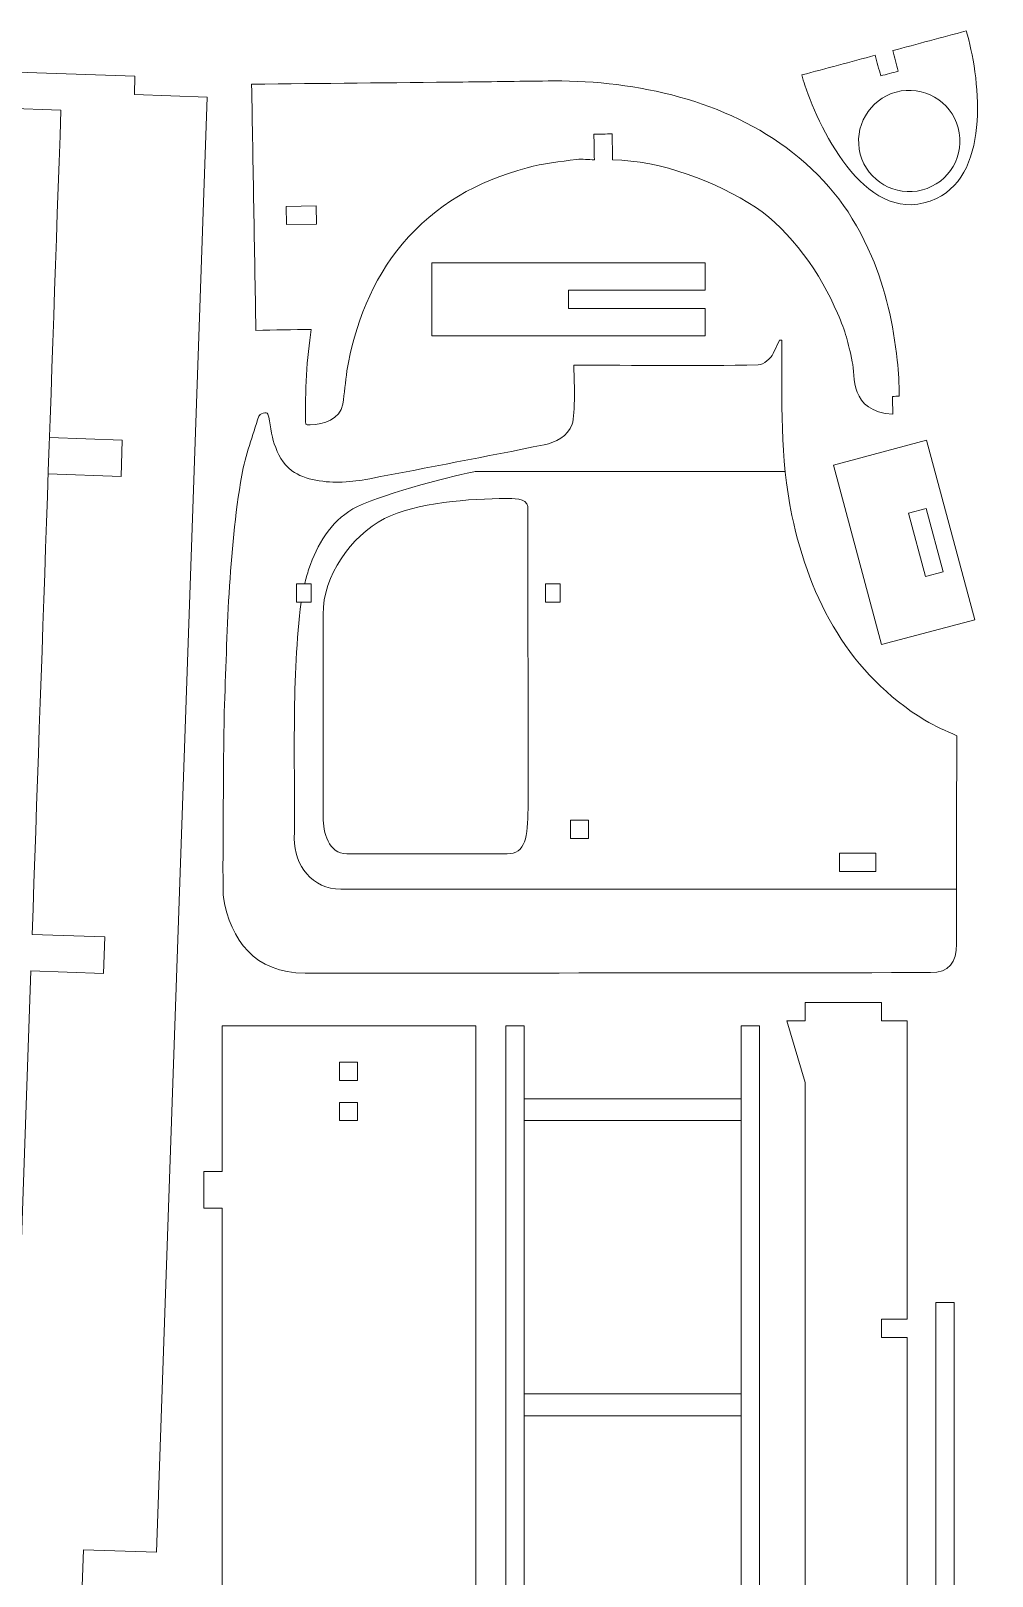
# Model space of a CAD drawing. Header units: centimetres. Extents: x -89 to 134, y -61 to -11.
# Drawn here: x -35.21 to -21.76, y -33.47 to -11.85 of the extents above; entities that cross this region are included whole.
import ezdxf

# ---------------------------------------------------------------- set-up
doc = ezdxf.new("R2010")
doc.units = ezdxf.units.CM
doc.header["$MEASUREMENT"] = 0
doc.layers.add('Camada 1', color=7, linetype='Continuous')

msp = doc.modelspace()

# ---------------------------------------------------------------- linework, layer by layer
at = {"layer": 'Camada 1', "lineweight": 9}
for points, knots in [([(-24.37959, -12.60785), (-24.15857, -13.25744), (-23.49006, -14.63996), (-22.53756, -14.19263), (-22.53756, -14.19263), (-21.75682, -13.82596), (-21.93618, -12.45795), (-22.11897, -11.84758), (-22.11897, -11.84758), (-22.46171, -11.9394), (-22.80447, -12.03122), (-23.14721, -12.12305), (-23.14721, -12.12305), (-23.1215, -12.21905), (-23.09577, -12.31506), (-23.07005, -12.41107), (-23.07005, -12.41107), (-23.15215, -12.43307), (-23.23425, -12.45505), (-23.31634, -12.47705), (-23.31634, -12.47705), (-23.34206, -12.38104), (-23.36778, -12.28504), (-23.39351, -12.18902), (-23.39351, -12.18902), (-23.73625, -12.28085), (-24.07901, -12.37266), (-24.42175, -12.46448), (-24.42175, -12.46448), (-24.40769, -12.51227), (-24.39364, -12.56006), (-24.37959, -12.60785)], [0, 0, 0, 0, 0.11111111, 0.11111111, 0.11111111, 0.11111111, 0.22222222, 0.22222222, 0.22222222, 0.22222222, 0.33333333, 0.33333333, 0.33333333, 0.33333333, 0.44444444, 0.44444444, 0.44444444, 0.44444444, 0.55555556, 0.55555556, 0.55555556, 0.55555556, 0.66666667, 0.66666667, 0.66666667, 0.66666667, 0.77777778, 0.77777778, 0.77777778, 0.77777778, 1, 1, 1, 1]), ([(-35.24104, -54.98727), (-35.24104, -54.98727), (-36.2603, -54.95167), (-36.2603, -54.95167), (-36.2603, -54.95167), (-36.2603, -54.95167), (-35.2144, -25.00112), (-35.2144, -25.00112), (-35.2144, -25.00112), (-35.2144, -25.00112), (-34.19514, -25.03671), (-34.19514, -25.03671), (-34.19514, -25.03671), (-34.19514, -25.03671), (-34.17734, -24.52708), (-34.17734, -24.52708), (-34.17734, -24.52708), (-34.17734, -24.52708), (-35.1966, -24.49149), (-35.1966, -24.49149), (-35.1966, -24.49149), (-35.06234, -20.64665), (-34.92807, -16.80181), (-34.79381, -12.95697), (-34.79381, -12.95697), (-34.79381, -12.95697), (-37.13809, -12.87511), (-37.13809, -12.87511), (-37.13809, -12.87511), (-37.13809, -12.87511), (-37.12029, -12.36549), (-37.12029, -12.36549), (-37.12029, -12.36549), (-37.12029, -12.36549), (-36.91645, -12.37261), (-36.91645, -12.37261), (-36.91645, -12.37261), (-36.91645, -12.37261), (-36.90755, -12.11778), (-36.90755, -12.11778), (-36.90755, -12.11778), (-36.90755, -12.11778), (-36.49984, -12.13202), (-36.49984, -12.13202), (-36.49984, -12.13202), (-36.49984, -12.13202), (-36.50874, -12.38684), (-36.50874, -12.38684), (-36.50874, -12.38684), (-36.50874, -12.38684), (-33.75675, -12.48295), (-33.75675, -12.48295), (-33.75675, -12.48295), (-33.75675, -12.48295), (-33.76565, -12.73775), (-33.76565, -12.73775), (-33.76565, -12.73775), (-33.76565, -12.73775), (-32.7464, -12.77334), (-32.7464, -12.77334), (-32.7464, -12.77334), (-32.7464, -12.77334), (-33.45754, -33.13763), (-33.45754, -33.13763), (-33.45754, -33.13763), (-33.45754, -33.13763), (-34.47679, -33.10204), (-34.47679, -33.10204), (-34.47679, -33.10204), (-34.47679, -33.10204), (-34.49459, -33.61167), (-34.49459, -33.61167), (-34.49459, -33.61167), (-34.49459, -33.61167), (-33.47534, -33.64726), (-33.47534, -33.64726), (-33.47534, -33.64726), (-33.47534, -33.64726), (-33.7273, -40.86243), (-33.7273, -40.86243), (-33.7273, -40.86243), (-33.7273, -40.86243), (-34.74654, -40.82684), (-34.74654, -40.82684), (-34.74654, -40.82684), (-34.74654, -40.82684), (-34.76434, -41.33647), (-34.76434, -41.33647), (-34.76434, -41.33647), (-34.76434, -41.33647), (-33.74509, -41.37206), (-33.74509, -41.37206), (-33.74509, -41.37206), (-33.74509, -41.37206), (-33.97179, -47.8639), (-33.97179, -47.8639), (-33.97179, -47.8639), (-33.97179, -47.8639), (-34.99104, -47.82831), (-34.99104, -47.82831), (-34.99104, -47.82831), (-34.99104, -47.82831), (-35.00884, -48.33793), (-35.00884, -48.33793), (-35.00884, -48.33793), (-35.00884, -48.33793), (-33.41513, -48.39358), (-33.41513, -48.39358), (-33.41513, -48.39358), (-33.41513, -48.39358), (-33.69851, -56.50843), (-33.69851, -56.50843), (-33.69851, -56.50843), (-33.69851, -56.50843), (-34.88675, -60.9145), (-34.88675, -60.9145), (-34.88675, -60.9145), (-34.88675, -60.9145), (-35.19252, -60.90382), (-35.19252, -60.90382), (-35.19252, -60.90382), (-35.19252, -60.90382), (-35.18185, -60.59805), (-35.18185, -60.59805), (-35.18185, -60.59805), (-35.18185, -60.59805), (-36.45592, -60.55356), (-36.45592, -60.55356), (-36.45592, -60.55356), (-36.45592, -60.55356), (-36.47878, -61.20829), (-36.47878, -61.20829), (-36.47878, -61.20829), (-36.47878, -61.20829), (-36.78455, -61.19761), (-36.78455, -61.19761), (-36.78455, -61.19761), (-36.78455, -61.19761), (-36.73677, -59.82941), (-36.73677, -59.82941), (-36.73677, -59.82941), (-36.73677, -59.82941), (-36.38528, -58.53064), (-36.38528, -58.53064), (-36.38528, -58.53064), (-36.38528, -58.53064), (-36.27809, -55.4613), (-36.27809, -55.4613), (-36.27809, -55.4613), (-36.27809, -55.4613), (-35.25883, -55.4969), (-35.25883, -55.4969), (-35.25883, -55.4969), (-35.25883, -55.4969), (-35.24104, -54.98727), (-35.24104, -54.98727)], [0, 0, 0, 0, 0.025, 0.025, 0.025, 0.025, 0.05, 0.05, 0.05, 0.05, 0.075, 0.075, 0.075, 0.075, 0.1, 0.1, 0.1, 0.1, 0.125, 0.125, 0.125, 0.125, 0.15, 0.15, 0.15, 0.15, 0.175, 0.175, 0.175, 0.175, 0.2, 0.2, 0.2, 0.2, 0.225, 0.225, 0.225, 0.225, 0.25, 0.25, 0.25, 0.25, 0.275, 0.275, 0.275, 0.275, 0.3, 0.3, 0.3, 0.3, 0.325, 0.325, 0.325, 0.325, 0.35, 0.35, 0.35, 0.35, 0.375, 0.375, 0.375, 0.375, 0.4, 0.4, 0.4, 0.4, 0.425, 0.425, 0.425, 0.425, 0.45, 0.45, 0.45, 0.45, 0.475, 0.475, 0.475, 0.475, 0.5, 0.5, 0.5, 0.5, 0.525, 0.525, 0.525, 0.525, 0.55, 0.55, 0.55, 0.55, 0.575, 0.575, 0.575, 0.575, 0.6, 0.6, 0.6, 0.6, 0.625, 0.625, 0.625, 0.625, 0.65, 0.65, 0.65, 0.65, 0.675, 0.675, 0.675, 0.675, 0.7, 0.7, 0.7, 0.7, 0.725, 0.725, 0.725, 0.725, 0.75, 0.75, 0.75, 0.75, 0.775, 0.775, 0.775, 0.775, 0.8, 0.8, 0.8, 0.8, 0.825, 0.825, 0.825, 0.825, 0.85, 0.85, 0.85, 0.85, 0.875, 0.875, 0.875, 0.875, 0.9, 0.9, 0.9, 0.9, 0.925, 0.925, 0.925, 0.925, 0.95, 0.95, 0.95, 0.95, 1, 1, 1, 1]), ([(-31.28781, -16.02419), (-31.54649, -16.02871), (-31.80517, -16.03322), (-32.06384, -16.03774), (-32.06384, -16.03774), (-32.08389, -14.88935), (-32.10393, -13.74097), (-32.12398, -12.59259), (-32.12398, -12.59259), (-31.13787, -12.58277), (-30.15176, -12.5735), (-29.16565, -12.56313), (-29.16565, -12.56313), (-28.74069, -12.55865), (-28.31575, -12.54956), (-27.89076, -12.54807), (-27.89076, -12.54807), (-26.72934, -12.54398), (-25.47934, -12.81765), (-24.55231, -13.5486), (-24.55231, -13.5486), (-24.03131, -13.9594), (-23.70836, -14.39092), (-23.44582, -14.99834), (-23.44582, -14.99834), (-23.24792, -15.45622), (-23.13918, -15.95914), (-23.08461, -16.45364), (-23.08461, -16.45364), (-23.06466, -16.63443), (-23.06028, -16.78205), (-23.05786, -16.96015), (-23.05786, -16.96015), (-23.08907, -16.9607), (-23.12027, -16.96124), (-23.15148, -16.96178), (-23.15148, -16.96178), (-23.15003, -17.04504), (-23.14857, -17.12832), (-23.14712, -17.21159), (-23.14712, -17.21159), (-23.75984, -17.17422), (-23.67164, -16.67291), (-23.71428, -16.47639), (-23.71428, -16.47639), (-23.7755, -16.19422), (-23.8054, -16.06894), (-23.92045, -15.79927), (-23.92045, -15.79927), (-24.15013, -15.26088), (-24.57652, -14.63851), (-25.06872, -14.31639), (-25.06872, -14.31639), (-25.62107, -13.95491), (-26.39589, -13.65933), (-27.07048, -13.65318), (-27.07048, -13.65318), (-27.0726, -13.53172), (-27.07472, -13.41026), (-27.07684, -13.2888), (-27.07684, -13.2888), (-27.16182, -13.29029), (-27.24679, -13.29177), (-27.33177, -13.29325), (-27.33177, -13.29325), (-27.32969, -13.41226), (-27.32762, -13.53128), (-27.32554, -13.65028), (-27.32554, -13.65028), (-27.40863, -13.64934), (-27.49232, -13.63753), (-27.57481, -13.64745), (-27.57481, -13.64745), (-27.8074, -13.67545), (-28.04174, -13.70274), (-28.26793, -13.76373), (-28.26793, -13.76373), (-28.97149, -13.95348), (-29.54157, -14.27506), (-30.01568, -14.83236), (-30.01568, -14.83236), (-30.43405, -15.32411), (-30.68321, -15.9731), (-30.78842, -16.60608), (-30.78842, -16.60608), (-30.814, -16.75998), (-30.82064, -16.91674), (-30.84825, -17.07029), (-30.84825, -17.07029), (-30.8866, -17.28363), (-31.10935, -17.35714), (-31.30451, -17.35896), (-31.30451, -17.35896), (-31.32747, -17.35917), (-31.36899, -17.37957), (-31.3698, -17.31491), (-31.3698, -17.31491), (-31.37478, -16.91823), (-31.35312, -16.41416), (-31.28781, -16.02419)], [0, 0, 0, 0, 0.03846154, 0.03846154, 0.03846154, 0.03846154, 0.07692308, 0.07692308, 0.07692308, 0.07692308, 0.11538462, 0.11538462, 0.11538462, 0.11538462, 0.15384615, 0.15384615, 0.15384615, 0.15384615, 0.19230769, 0.19230769, 0.19230769, 0.19230769, 0.23076923, 0.23076923, 0.23076923, 0.23076923, 0.26923077, 0.26923077, 0.26923077, 0.26923077, 0.30769231, 0.30769231, 0.30769231, 0.30769231, 0.34615385, 0.34615385, 0.34615385, 0.34615385, 0.38461538, 0.38461538, 0.38461538, 0.38461538, 0.42307692, 0.42307692, 0.42307692, 0.42307692, 0.46153846, 0.46153846, 0.46153846, 0.46153846, 0.5, 0.5, 0.5, 0.5, 0.53846154, 0.53846154, 0.53846154, 0.53846154, 0.57692308, 0.57692308, 0.57692308, 0.57692308, 0.61538462, 0.61538462, 0.61538462, 0.61538462, 0.65384615, 0.65384615, 0.65384615, 0.65384615, 0.69230769, 0.69230769, 0.69230769, 0.69230769, 0.73076923, 0.73076923, 0.73076923, 0.73076923, 0.76923077, 0.76923077, 0.76923077, 0.76923077, 0.80769231, 0.80769231, 0.80769231, 0.80769231, 0.84615385, 0.84615385, 0.84615385, 0.84615385, 0.88461538, 0.88461538, 0.88461538, 0.88461538, 0.92307692, 0.92307692, 0.92307692, 0.92307692, 1, 1, 1, 1]), ([(-23.10029, -12.70331), (-23.47862, -12.80468), (-23.70314, -13.19356), (-23.60177, -13.5719), (-23.60177, -13.5719), (-23.50039, -13.95023), (-23.11151, -14.17475), (-22.73318, -14.07338), (-22.73318, -14.07338), (-22.35485, -13.972), (-22.13033, -13.58312), (-22.2317, -13.20479), (-22.2317, -13.20479), (-22.33307, -12.82645), (-22.72196, -12.60193), (-23.10029, -12.70331)], [0, 0, 0, 0, 0.2, 0.2, 0.2, 0.2, 0.4, 0.4, 0.4, 0.4, 0.6, 0.6, 0.6, 0.6, 1, 1, 1, 1]), ([(-31.63899, -14.30264), (-31.63899, -14.30264), (-31.63454, -14.55756), (-31.63454, -14.55756), (-31.63454, -14.55756), (-31.63454, -14.55756), (-31.21361, -14.55021), (-31.21361, -14.55021), (-31.21361, -14.55021), (-31.21361, -14.55021), (-31.21806, -14.29529), (-31.21806, -14.29529), (-31.21806, -14.29529), (-31.21806, -14.29529), (-31.63899, -14.30264), (-31.63899, -14.30264)], [0, 0, 0, 0, 0.2, 0.2, 0.2, 0.2, 0.4, 0.4, 0.4, 0.4, 0.6, 0.6, 0.6, 0.6, 1, 1, 1, 1]), ([(-29.60087, -16.11503), (-29.60087, -16.11503), (-25.77634, -16.11503), (-25.77634, -16.11503), (-25.77634, -16.11503), (-25.77634, -16.11503), (-25.77634, -15.73259), (-25.77634, -15.73259), (-25.77634, -15.73259), (-25.77634, -15.73259), (-27.68861, -15.73259), (-27.68861, -15.73259), (-27.68861, -15.73259), (-27.68861, -15.73259), (-27.68861, -15.47761), (-27.68861, -15.47761), (-27.68861, -15.47761), (-27.68861, -15.47761), (-25.77634, -15.47761), (-25.77634, -15.47761), (-25.77634, -15.47761), (-25.77634, -15.47761), (-25.77634, -15.09516), (-25.77634, -15.09516), (-25.77634, -15.09516), (-25.77634, -15.09516), (-29.60087, -15.09516), (-29.60087, -15.09516), (-29.60087, -15.09516), (-29.60087, -15.09516), (-29.60087, -16.11503), (-29.60087, -16.11503)], [0, 0, 0, 0, 0.11111111, 0.11111111, 0.11111111, 0.11111111, 0.22222222, 0.22222222, 0.22222222, 0.22222222, 0.33333333, 0.33333333, 0.33333333, 0.33333333, 0.44444444, 0.44444444, 0.44444444, 0.44444444, 0.55555556, 0.55555556, 0.55555556, 0.55555556, 0.66666667, 0.66666667, 0.66666667, 0.66666667, 0.77777778, 0.77777778, 0.77777778, 0.77777778, 1, 1, 1, 1]), ([(-30.85721, -18.16072), (-30.69757, -18.15293), (-30.6286, -18.14448), (-30.46993, -18.11404), (-30.46993, -18.11404), (-29.65604, -17.95787), (-28.8416, -17.8043), (-28.02944, -17.6394), (-28.02944, -17.6394), (-27.8666, -17.60634), (-27.69615, -17.51944), (-27.63773, -17.35258), (-27.63773, -17.35258), (-27.58607, -17.20506), (-27.60855, -16.69997), (-27.61272, -16.52635), (-27.61272, -16.52635), (-26.75209, -16.52486), (-25.89132, -16.53652), (-25.03082, -16.52188), (-25.03082, -16.52188), (-24.95258, -16.52055), (-24.85307, -16.42993), (-24.82039, -16.3611), (-24.82039, -16.3611), (-24.82039, -16.3611), (-24.73316, -16.17742), (-24.73316, -16.17742), (-24.73316, -16.17742), (-24.72162, -16.17742), (-24.71008, -16.17743), (-24.69854, -16.17743), (-24.69854, -16.17743), (-24.69854, -17.02094), (-24.73112, -17.81175), (-24.55888, -18.63113), (-24.55888, -18.63113), (-24.309, -19.81988), (-23.74753, -20.85102), (-22.69643, -21.49514), (-22.69643, -21.49514), (-22.55592, -21.58125), (-22.4006, -21.64048), (-22.25268, -21.71315), (-22.25268, -21.71315), (-22.25317, -22.6836), (-22.25366, -23.65405), (-22.25415, -24.62449), (-22.25415, -24.62449), (-22.25427, -24.88017), (-22.36243, -25.02548), (-22.6182, -25.02568), (-22.6182, -25.02568), (-25.53746, -25.02802), (-28.45672, -25.03322), (-31.37597, -25.03273), (-31.37597, -25.03273), (-32.0826, -25.03268), (-32.41694, -24.56785), (-32.5193, -23.97358), (-32.5193, -23.97358), (-32.53403, -23.88803), (-32.5137, -21.55619), (-32.50703, -21.3812), (-32.50703, -21.3812), (-32.4648, -20.27424), (-32.45043, -19.16057), (-32.26147, -18.06592), (-32.26147, -18.06592), (-32.21271, -17.78347), (-32.10761, -17.51361), (-32.02299, -17.23976), (-32.02299, -17.23976), (-32.01449, -17.21229), (-31.91156, -17.16802), (-31.89666, -17.20991), (-31.89666, -17.20991), (-31.85779, -17.31918), (-31.84821, -17.51816), (-31.80713, -17.62527), (-31.80713, -17.62527), (-31.75079, -17.77211), (-31.69863, -17.90051), (-31.56004, -18.00217), (-31.56004, -18.00217), (-31.37864, -18.13524), (-31.07827, -18.17151), (-30.85721, -18.16072)], [0, 0, 0, 0, 0.04347826, 0.04347826, 0.04347826, 0.04347826, 0.08695652, 0.08695652, 0.08695652, 0.08695652, 0.13043478, 0.13043478, 0.13043478, 0.13043478, 0.17391304, 0.17391304, 0.17391304, 0.17391304, 0.2173913, 0.2173913, 0.2173913, 0.2173913, 0.26086957, 0.26086957, 0.26086957, 0.26086957, 0.30434783, 0.30434783, 0.30434783, 0.30434783, 0.34782609, 0.34782609, 0.34782609, 0.34782609, 0.39130435, 0.39130435, 0.39130435, 0.39130435, 0.43478261, 0.43478261, 0.43478261, 0.43478261, 0.47826087, 0.47826087, 0.47826087, 0.47826087, 0.52173913, 0.52173913, 0.52173913, 0.52173913, 0.56521739, 0.56521739, 0.56521739, 0.56521739, 0.60869565, 0.60869565, 0.60869565, 0.60869565, 0.65217391, 0.65217391, 0.65217391, 0.65217391, 0.69565217, 0.69565217, 0.69565217, 0.69565217, 0.73913043, 0.73913043, 0.73913043, 0.73913043, 0.7826087, 0.7826087, 0.7826087, 0.7826087, 0.82608696, 0.82608696, 0.82608696, 0.82608696, 0.86956522, 0.86956522, 0.86956522, 0.86956522, 0.91304348, 0.91304348, 0.91304348, 0.91304348, 1, 1, 1, 1]), ([(-22.67406, -17.57406), (-22.67406, -17.57406), (-22.00068, -20.08715), (-22.00068, -20.08715), (-22.00068, -20.08715), (-22.00068, -20.08715), (-23.30317, -20.43614), (-23.30317, -20.43614), (-23.30317, -20.43614), (-23.30317, -20.43614), (-23.97655, -17.92306), (-23.97655, -17.92306), (-23.97655, -17.92306), (-23.97655, -17.92306), (-22.67406, -17.57406), (-22.67406, -17.57406)], [0, 0, 0, 0, 0.2, 0.2, 0.2, 0.2, 0.4, 0.4, 0.4, 0.4, 0.6, 0.6, 0.6, 0.6, 1, 1, 1, 1]), ([(-31.12155, -22.85272), (-31.12136, -23.05996), (-31.05154, -23.36292), (-30.78931, -23.36292), (-30.78931, -23.36292), (-30.78931, -23.36292), (-28.54631, -23.36291), (-28.54631, -23.36291), (-28.54631, -23.36291), (-28.29289, -23.3627), (-28.25433, -23.12821), (-28.25433, -22.72963), (-28.25433, -22.72963), (-28.25433, -22.72963), (-28.25458, -18.50361), (-28.25458, -18.50361), (-28.25458, -18.50361), (-28.27417, -18.38242), (-28.47816, -18.38943), (-28.56108, -18.38998), (-28.56108, -18.38998), (-29.05347, -18.39327), (-29.83095, -18.44743), (-30.26266, -18.67291), (-30.26266, -18.67291), (-30.7392, -18.92182), (-31.12433, -19.47134), (-31.12389, -20.01231), (-31.12389, -20.01231), (-31.12389, -20.01231), (-31.12155, -22.85272), (-31.12155, -22.85272)], [0, 0, 0, 0, 0.11111111, 0.11111111, 0.11111111, 0.11111111, 0.22222222, 0.22222222, 0.22222222, 0.22222222, 0.33333333, 0.33333333, 0.33333333, 0.33333333, 0.44444444, 0.44444444, 0.44444444, 0.44444444, 0.55555556, 0.55555556, 0.55555556, 0.55555556, 0.66666667, 0.66666667, 0.66666667, 0.66666667, 0.77777778, 0.77777778, 0.77777778, 0.77777778, 1, 1, 1, 1]), ([(-22.69043, -19.48324), (-22.69043, -19.48324), (-22.44414, -19.41724), (-22.44414, -19.41724), (-22.44414, -19.41724), (-22.44414, -19.41724), (-22.68224, -18.52864), (-22.68224, -18.52864), (-22.68224, -18.52864), (-22.68224, -18.52864), (-22.92853, -18.59463), (-22.92853, -18.59463), (-22.92853, -18.59463), (-22.92853, -18.59463), (-22.69043, -19.48324), (-22.69043, -19.48324)], [0, 0, 0, 0, 0.2, 0.2, 0.2, 0.2, 0.4, 0.4, 0.4, 0.4, 0.6, 0.6, 0.6, 0.6, 1, 1, 1, 1]), ([(-31.49484, -19.58619), (-31.49484, -19.58619), (-31.29086, -19.5862), (-31.29086, -19.5862), (-31.29086, -19.5862), (-31.29086, -19.67119), (-31.29086, -19.75617), (-31.29086, -19.84116), (-31.29086, -19.84116), (-31.29086, -19.84116), (-31.49485, -19.84116), (-31.49485, -19.84116), (-31.49485, -19.84116), (-31.49485, -19.75617), (-31.49484, -19.67118), (-31.49484, -19.58619)], [0, 0, 0, 0, 0.2, 0.2, 0.2, 0.2, 0.4, 0.4, 0.4, 0.4, 0.6, 0.6, 0.6, 0.6, 1, 1, 1, 1]), ([(-27.80421, -19.84115), (-27.80421, -19.75616), (-27.80422, -19.67117), (-27.80422, -19.58618), (-27.80422, -19.58618), (-27.8722, -19.5862), (-27.94017, -19.58622), (-28.00815, -19.58624), (-28.00815, -19.58624), (-28.00817, -19.67121), (-28.00818, -19.75618), (-28.0082, -19.84115), (-28.0082, -19.84115), (-27.9402, -19.84115), (-27.87221, -19.84115), (-27.80421, -19.84115)], [0, 0, 0, 0, 0.2, 0.2, 0.2, 0.2, 0.4, 0.4, 0.4, 0.4, 0.6, 0.6, 0.6, 0.6, 1, 1, 1, 1]), ([(-27.40671, -22.8929), (-27.40671, -22.97789), (-27.4067, -23.06288), (-27.4067, -23.14787), (-27.4067, -23.14787), (-27.49169, -23.14787), (-27.57668, -23.14787), (-27.66167, -23.14787), (-27.66167, -23.14787), (-27.66167, -23.06288), (-27.66167, -22.97789), (-27.66167, -22.8929), (-27.66167, -22.8929), (-27.57668, -22.8929), (-27.4917, -22.8929), (-27.40671, -22.8929)], [0, 0, 0, 0, 0.2, 0.2, 0.2, 0.2, 0.4, 0.4, 0.4, 0.4, 0.6, 0.6, 0.6, 0.6, 1, 1, 1, 1]), ([(-23.89293, -23.35586), (-23.89293, -23.44085), (-23.89294, -23.52583), (-23.89294, -23.61082), (-23.89294, -23.61082), (-23.72296, -23.61082), (-23.55298, -23.61081), (-23.383, -23.61081), (-23.383, -23.61081), (-23.383, -23.52583), (-23.38301, -23.44084), (-23.38301, -23.35586), (-23.38301, -23.35586), (-23.55298, -23.35586), (-23.72296, -23.35586), (-23.89293, -23.35586)], [0, 0, 0, 0, 0.2, 0.2, 0.2, 0.2, 0.4, 0.4, 0.4, 0.4, 0.6, 0.6, 0.6, 0.6, 1, 1, 1, 1]), ([(-23.30417, -60.91207), (-23.30417, -60.91207), (-23.30417, -61.16703), (-23.30417, -61.16703), (-23.30417, -61.16703), (-23.30417, -61.16703), (-24.37504, -61.16703), (-24.37504, -61.16703), (-24.37504, -61.16703), (-24.37504, -61.16703), (-24.37504, -26.56503), (-24.37504, -26.56503), (-24.37504, -26.56503), (-24.37504, -26.56503), (-24.63001, -25.69813), (-24.63001, -25.69813), (-24.63001, -25.69813), (-24.63001, -25.69813), (-24.37504, -25.69813), (-24.37504, -25.69813), (-24.37504, -25.69813), (-24.37504, -25.69813), (-24.37504, -25.44317), (-24.37504, -25.44317), (-24.37504, -25.44317), (-24.37504, -25.44317), (-23.30417, -25.44317), (-23.30417, -25.44317), (-23.30417, -25.44317), (-23.30417, -25.44317), (-23.30417, -25.69813), (-23.30417, -25.69813), (-23.30417, -25.69813), (-23.30417, -25.69813), (-22.94722, -25.69813), (-22.94722, -25.69813), (-22.94722, -25.69813), (-22.94722, -25.69813), (-22.94722, -29.87678), (-22.94722, -29.87678), (-22.94722, -29.87678), (-22.94722, -29.87678), (-23.30417, -29.87678), (-23.30417, -29.87678), (-23.30417, -29.87678), (-23.30417, -29.87678), (-23.30417, -30.13174), (-23.30417, -30.13174), (-23.30417, -30.13174), (-23.30417, -30.13174), (-22.94722, -30.13174), (-22.94722, -30.13174), (-22.94722, -30.13174), (-22.94722, -30.13174), (-22.94722, -34.31039), (-22.94722, -34.31039), (-22.94722, -34.31039), (-22.94722, -34.31039), (-23.30417, -34.31039), (-23.30417, -34.31039), (-23.30417, -34.31039), (-23.30417, -34.31039), (-23.30417, -34.56536), (-23.30417, -34.56536), (-23.30417, -34.56536), (-23.30417, -34.56536), (-22.94722, -34.56536), (-22.94722, -34.56536), (-22.94722, -34.56536), (-22.94722, -34.56536), (-22.94722, -38.744), (-22.94722, -38.744), (-22.94722, -38.744), (-22.94722, -38.744), (-23.30417, -38.744), (-23.30417, -38.744), (-23.30417, -38.744), (-23.30417, -38.744), (-23.30417, -38.99898), (-23.30417, -38.99898), (-23.30417, -38.99898), (-23.30417, -38.99898), (-22.94722, -38.99898), (-22.94722, -38.99898), (-22.94722, -38.99898), (-22.94722, -38.99898), (-22.94722, -43.17761), (-22.94722, -43.17761), (-22.94722, -43.17761), (-22.94722, -43.17761), (-23.30417, -43.17761), (-23.30417, -43.17761), (-23.30417, -43.17761), (-23.30417, -43.17761), (-23.30417, -43.43259), (-23.30417, -43.43259), (-23.30417, -43.43259), (-23.30417, -43.43259), (-22.94722, -43.43259), (-22.94722, -43.43259), (-22.94722, -43.43259), (-22.94722, -43.43259), (-22.94722, -47.61123), (-22.94722, -47.61123), (-22.94722, -47.61123), (-22.94722, -47.61123), (-23.30417, -47.61123), (-23.30417, -47.61123), (-23.30417, -47.61123), (-23.30417, -47.61123), (-23.30417, -47.8662), (-23.30417, -47.8662), (-23.30417, -47.8662), (-23.30417, -47.8662), (-22.94722, -47.8662), (-22.94722, -47.8662), (-22.94722, -47.8662), (-22.94722, -47.8662), (-22.94722, -52.04485), (-22.94722, -52.04485), (-22.94722, -52.04485), (-22.94722, -52.04485), (-23.30417, -52.04485), (-23.30417, -52.04485), (-23.30417, -52.04485), (-23.30417, -52.04485), (-23.30417, -52.29981), (-23.30417, -52.29981), (-23.30417, -52.29981), (-23.30417, -52.29981), (-22.94722, -52.29981), (-22.94722, -52.29981), (-22.94722, -52.29981), (-22.94722, -52.29981), (-22.94722, -56.47846), (-22.94722, -56.47846), (-22.94722, -56.47846), (-22.94722, -56.47846), (-23.30417, -56.47846), (-23.30417, -56.47846), (-23.30417, -56.47846), (-23.30417, -56.47846), (-23.30417, -56.73342), (-23.30417, -56.73342), (-23.30417, -56.73342), (-23.30417, -56.73342), (-22.94722, -56.73342), (-22.94722, -56.73342), (-22.94722, -56.73342), (-22.94722, -56.73342), (-22.94722, -60.91207), (-22.94722, -60.91207), (-22.94722, -60.91207), (-22.94722, -60.91207), (-23.30417, -60.91207), (-23.30417, -60.91207)], [0, 0, 0, 0, 0.025, 0.025, 0.025, 0.025, 0.05, 0.05, 0.05, 0.05, 0.075, 0.075, 0.075, 0.075, 0.1, 0.1, 0.1, 0.1, 0.125, 0.125, 0.125, 0.125, 0.15, 0.15, 0.15, 0.15, 0.175, 0.175, 0.175, 0.175, 0.2, 0.2, 0.2, 0.2, 0.225, 0.225, 0.225, 0.225, 0.25, 0.25, 0.25, 0.25, 0.275, 0.275, 0.275, 0.275, 0.3, 0.3, 0.3, 0.3, 0.325, 0.325, 0.325, 0.325, 0.35, 0.35, 0.35, 0.35, 0.375, 0.375, 0.375, 0.375, 0.4, 0.4, 0.4, 0.4, 0.425, 0.425, 0.425, 0.425, 0.45, 0.45, 0.45, 0.45, 0.475, 0.475, 0.475, 0.475, 0.5, 0.5, 0.5, 0.5, 0.525, 0.525, 0.525, 0.525, 0.55, 0.55, 0.55, 0.55, 0.575, 0.575, 0.575, 0.575, 0.6, 0.6, 0.6, 0.6, 0.625, 0.625, 0.625, 0.625, 0.65, 0.65, 0.65, 0.65, 0.675, 0.675, 0.675, 0.675, 0.7, 0.7, 0.7, 0.7, 0.725, 0.725, 0.725, 0.725, 0.75, 0.75, 0.75, 0.75, 0.775, 0.775, 0.775, 0.775, 0.8, 0.8, 0.8, 0.8, 0.825, 0.825, 0.825, 0.825, 0.85, 0.85, 0.85, 0.85, 0.875, 0.875, 0.875, 0.875, 0.9, 0.9, 0.9, 0.9, 0.925, 0.925, 0.925, 0.925, 0.95, 0.95, 0.95, 0.95, 1, 1, 1, 1]), ([(-29.3945, -61.23955), (-29.3945, -61.23955), (-29.3945, -60.98459), (-29.3945, -60.98459), (-29.3945, -60.98459), (-29.3945, -60.98459), (-32.12776, -60.98459), (-32.12776, -60.98459), (-32.12776, -60.98459), (-32.12776, -60.98459), (-32.12776, -61.23955), (-32.12776, -61.23955), (-32.12776, -61.23955), (-32.12776, -61.23955), (-32.53571, -61.23955), (-32.53571, -61.23955), (-32.53571, -61.23955), (-32.53571, -61.23955), (-32.53571, -58.91658), (-32.53571, -58.91658), (-32.53571, -58.91658), (-32.53571, -58.91658), (-32.79068, -58.91658), (-32.79068, -58.91658), (-32.79068, -58.91658), (-32.79068, -58.91658), (-32.79068, -58.40664), (-32.79068, -58.40664), (-32.79068, -58.40664), (-32.79068, -58.40664), (-32.53571, -58.40664), (-32.53571, -58.40664), (-32.53571, -58.40664), (-32.53571, -58.40664), (-32.53571, -48.71783), (-32.53571, -48.71783), (-32.53571, -48.71783), (-32.53571, -48.71783), (-32.79068, -48.71783), (-32.79068, -48.71783), (-32.79068, -48.71783), (-32.79068, -48.71783), (-32.79068, -48.20789), (-32.79068, -48.20789), (-32.79068, -48.20789), (-32.79068, -48.20789), (-32.53571, -48.20789), (-32.53571, -48.20789), (-32.53571, -48.20789), (-32.53571, -48.20789), (-32.53571, -38.51909), (-32.53571, -38.51909), (-32.53571, -38.51909), (-32.53571, -38.51909), (-32.79068, -38.51909), (-32.79068, -38.51909), (-32.79068, -38.51909), (-32.79068, -38.51909), (-32.79068, -38.00915), (-32.79068, -38.00915), (-32.79068, -38.00915), (-32.79068, -38.00915), (-32.53571, -38.00915), (-32.53571, -38.00915), (-32.53571, -38.00915), (-32.53571, -38.00915), (-32.53571, -28.32034), (-32.53571, -28.32034), (-32.53571, -28.32034), (-32.53571, -28.32034), (-32.79068, -28.32034), (-32.79068, -28.32034), (-32.79068, -28.32034), (-32.79068, -28.32034), (-32.79068, -27.8104), (-32.79068, -27.8104), (-32.79068, -27.8104), (-32.79068, -27.8104), (-32.53571, -27.8104), (-32.53571, -27.8104), (-32.53571, -27.8104), (-32.53571, -27.8104), (-32.53571, -25.77065), (-32.53571, -25.77065), (-32.53571, -25.77065), (-32.53571, -25.77065), (-28.98654, -25.77065), (-28.98654, -25.77065), (-28.98654, -25.77065), (-28.98654, -25.77065), (-28.98654, -61.23955), (-28.98654, -61.23955), (-28.98654, -61.23955), (-28.98654, -61.23955), (-29.3945, -61.23955), (-29.3945, -61.23955)], [0, 0, 0, 0, 0.04, 0.04, 0.04, 0.04, 0.08, 0.08, 0.08, 0.08, 0.12, 0.12, 0.12, 0.12, 0.16, 0.16, 0.16, 0.16, 0.2, 0.2, 0.2, 0.2, 0.24, 0.24, 0.24, 0.24, 0.28, 0.28, 0.28, 0.28, 0.32, 0.32, 0.32, 0.32, 0.36, 0.36, 0.36, 0.36, 0.4, 0.4, 0.4, 0.4, 0.44, 0.44, 0.44, 0.44, 0.48, 0.48, 0.48, 0.48, 0.52, 0.52, 0.52, 0.52, 0.56, 0.56, 0.56, 0.56, 0.6, 0.6, 0.6, 0.6, 0.64, 0.64, 0.64, 0.64, 0.68, 0.68, 0.68, 0.68, 0.72, 0.72, 0.72, 0.72, 0.76, 0.76, 0.76, 0.76, 0.8, 0.8, 0.8, 0.8, 0.84, 0.84, 0.84, 0.84, 0.88, 0.88, 0.88, 0.88, 0.92, 0.92, 0.92, 0.92, 1, 1, 1, 1]), ([(-25.26899, -25.77065), (-25.26899, -25.77065), (-25.26899, -26.79052), (-25.26899, -26.79052), (-25.26899, -26.79052), (-25.26899, -26.79052), (-28.30823, -26.79052), (-28.30823, -26.79052), (-28.30823, -26.79052), (-28.30823, -26.79052), (-28.30823, -25.77065), (-28.30823, -25.77065), (-28.30823, -25.77065), (-28.30823, -25.77065), (-28.5632, -25.77065), (-28.5632, -25.77065), (-28.5632, -25.77065), (-28.5632, -25.77065), (-28.5632, -61.23955), (-28.5632, -61.23955), (-28.5632, -61.23955), (-28.5632, -61.23955), (-28.30823, -61.23955), (-28.30823, -61.23955), (-28.30823, -61.23955), (-28.30823, -61.23955), (-28.30823, -60.14042), (-28.30823, -60.14042), (-28.30823, -60.14042), (-28.30823, -60.14042), (-25.26899, -60.14042), (-25.26899, -60.14042), (-25.26899, -60.14042), (-25.26899, -60.14042), (-25.26899, -61.23955), (-25.26899, -61.23955), (-25.26899, -61.23955), (-25.26899, -61.23955), (-25.01403, -61.23955), (-25.01403, -61.23955), (-25.01403, -61.23955), (-25.01403, -61.23955), (-25.01403, -25.77065), (-25.01403, -25.77065), (-25.01403, -25.77065), (-25.01403, -25.77065), (-25.26899, -25.77065), (-25.26899, -25.77065)], [0, 0, 0, 0, 0.07692308, 0.07692308, 0.07692308, 0.07692308, 0.15384615, 0.15384615, 0.15384615, 0.15384615, 0.23076923, 0.23076923, 0.23076923, 0.23076923, 0.30769231, 0.30769231, 0.30769231, 0.30769231, 0.38461538, 0.38461538, 0.38461538, 0.38461538, 0.46153846, 0.46153846, 0.46153846, 0.46153846, 0.53846154, 0.53846154, 0.53846154, 0.53846154, 0.61538462, 0.61538462, 0.61538462, 0.61538462, 0.69230769, 0.69230769, 0.69230769, 0.69230769, 0.76923077, 0.76923077, 0.76923077, 0.76923077, 0.84615385, 0.84615385, 0.84615385, 0.84615385, 1, 1, 1, 1]), ([(-30.63981, -26.53556), (-30.63981, -26.53556), (-30.89478, -26.53556), (-30.89478, -26.53556), (-30.89478, -26.53556), (-30.89478, -26.53556), (-30.89478, -26.28059), (-30.89478, -26.28059), (-30.89478, -26.28059), (-30.89478, -26.28059), (-30.63981, -26.28059), (-30.63981, -26.28059), (-30.63981, -26.28059), (-30.63981, -26.28059), (-30.63981, -26.53556), (-30.63981, -26.53556)], [0, 0, 0, 0, 0.2, 0.2, 0.2, 0.2, 0.4, 0.4, 0.4, 0.4, 0.6, 0.6, 0.6, 0.6, 1, 1, 1, 1]), ([(-30.63981, -26.84153), (-30.63981, -26.84153), (-30.89478, -26.84153), (-30.89478, -26.84153), (-30.89478, -26.84153), (-30.89478, -26.84153), (-30.89478, -27.09649), (-30.89478, -27.09649), (-30.89478, -27.09649), (-30.89478, -27.09649), (-30.63981, -27.09649), (-30.63981, -27.09649), (-30.63981, -27.09649), (-30.63981, -27.09649), (-30.63981, -26.84153), (-30.63981, -26.84153)], [0, 0, 0, 0, 0.2, 0.2, 0.2, 0.2, 0.4, 0.4, 0.4, 0.4, 0.6, 0.6, 0.6, 0.6, 1, 1, 1, 1]), ([(-28.30823, -30.92101), (-28.30823, -30.92101), (-25.26899, -30.92101), (-25.26899, -30.92101), (-25.26899, -30.92101), (-25.26899, -30.92101), (-25.26899, -27.09649), (-25.26899, -27.09649), (-25.26899, -27.09649), (-25.26899, -27.09649), (-28.30823, -27.09649), (-28.30823, -27.09649), (-28.30823, -27.09649), (-28.30823, -27.09649), (-28.30823, -30.92101), (-28.30823, -30.92101)], [0, 0, 0, 0, 0.2, 0.2, 0.2, 0.2, 0.4, 0.4, 0.4, 0.4, 0.6, 0.6, 0.6, 0.6, 1, 1, 1, 1]), ([(-22.03364, -34.37098), (-22.03364, -34.37098), (-22.28862, -34.37098), (-22.28862, -34.37098), (-22.28862, -34.37098), (-22.28862, -34.37098), (-22.28862, -29.64409), (-22.28862, -29.64409), (-22.28862, -29.64409), (-22.28862, -29.64409), (-22.54358, -29.64409), (-22.54358, -29.64409), (-22.54358, -29.64409), (-22.54358, -29.64409), (-22.54358, -45.16611), (-22.54358, -45.16611), (-22.54358, -45.16611), (-22.54358, -45.16611), (-22.28862, -45.16611), (-22.28862, -45.16611), (-22.28862, -45.16611), (-22.28862, -45.16611), (-22.28862, -40.43923), (-22.28862, -40.43923), (-22.28862, -40.43923), (-22.28862, -40.43923), (-22.03364, -40.43923), (-22.03364, -40.43923), (-22.03364, -40.43923), (-22.03364, -40.43923), (-22.03364, -40.13327), (-22.03364, -40.13327), (-22.03364, -40.13327), (-22.03364, -40.13327), (-22.28862, -40.13327), (-22.28862, -40.13327), (-22.28862, -40.13327), (-22.28862, -40.13327), (-22.28862, -34.67693), (-22.28862, -34.67693), (-22.28862, -34.67693), (-22.28862, -34.67693), (-22.03364, -34.67693), (-22.03364, -34.67693), (-22.03364, -34.67693), (-22.03364, -34.67693), (-22.03364, -34.37098), (-22.03364, -34.37098)], [0, 0, 0, 0, 0.07692308, 0.07692308, 0.07692308, 0.07692308, 0.15384615, 0.15384615, 0.15384615, 0.15384615, 0.23076923, 0.23076923, 0.23076923, 0.23076923, 0.30769231, 0.30769231, 0.30769231, 0.30769231, 0.38461538, 0.38461538, 0.38461538, 0.38461538, 0.46153846, 0.46153846, 0.46153846, 0.46153846, 0.53846154, 0.53846154, 0.53846154, 0.53846154, 0.61538462, 0.61538462, 0.61538462, 0.61538462, 0.69230769, 0.69230769, 0.69230769, 0.69230769, 0.76923077, 0.76923077, 0.76923077, 0.76923077, 0.84615385, 0.84615385, 0.84615385, 0.84615385, 1, 1, 1, 1]), ([(-25.26899, -35.05151), (-25.26899, -35.05151), (-25.26899, -31.22697), (-25.26899, -31.22697), (-25.26899, -31.22697), (-25.26899, -31.22697), (-28.30823, -31.22697), (-28.30823, -31.22697), (-28.30823, -31.22697), (-28.30823, -31.22697), (-28.30823, -35.05151), (-28.30823, -35.05151), (-28.30823, -35.05151), (-28.30823, -35.05151), (-25.26899, -35.05151), (-25.26899, -35.05151)], [0, 0, 0, 0, 0.2, 0.2, 0.2, 0.2, 0.4, 0.4, 0.4, 0.4, 0.6, 0.6, 0.6, 0.6, 1, 1, 1, 1])]:
    msp.add_open_spline(points, degree=3, knots=knots, dxfattribs=at)
at = {"layer": 'Camada 1', "color": 140, "lineweight": 9}
for points, knots in [([(-34.95378, -17.53782), (-34.95378, -17.53782), (-33.93452, -17.57341), (-33.93452, -17.57341), (-33.93452, -17.57341), (-33.93452, -17.57341), (-33.95231, -18.08304), (-33.95231, -18.08304), (-33.95231, -18.08304), (-33.95231, -18.08304), (-34.97157, -18.04745), (-34.97157, -18.04745)], [0, 0, 0, 0, 0.25, 0.25, 0.25, 0.25, 0.5, 0.5, 0.5, 0.5, 1, 1, 1, 1]), ([(-24.65116, -18.0146), (-26.08366, -18.0146), (-27.51618, -18.01272), (-28.94867, -18.01461), (-28.94867, -18.01461), (-28.97804, -18.01464), (-29.00788, -18.01429), (-29.03661, -18.02039), (-29.03661, -18.02039), (-29.36779, -18.09074), (-30.39818, -18.35693), (-30.70575, -18.53716), (-30.70575, -18.53716), (-31.02235, -18.72268), (-31.20745, -19.0378), (-31.32192, -19.37721), (-31.32192, -19.37721), (-31.34508, -19.44589), (-31.36196, -19.51654), (-31.38198, -19.58621)], [0, 0, 0, 0, 0.16666667, 0.16666667, 0.16666667, 0.16666667, 0.33333333, 0.33333333, 0.33333333, 0.33333333, 0.5, 0.5, 0.5, 0.5, 0.66666667, 0.66666667, 0.66666667, 0.66666667, 1, 1, 1, 1]), ([(-31.43093, -19.84116), (-31.56413, -20.8624), (-31.51503, -22.10771), (-31.52617, -23.15066), (-31.52617, -23.15066), (-31.53016, -23.52476), (-31.27333, -23.85902), (-30.87557, -23.85902), (-30.87557, -23.85902), (-30.87557, -23.85902), (-22.25268, -23.85899), (-22.25268, -23.85899)], [0, 0, 0, 0, 0.25, 0.25, 0.25, 0.25, 0.5, 0.5, 0.5, 0.5, 1, 1, 1, 1])]:
    msp.add_open_spline(points, degree=3, knots=knots, dxfattribs=at)
for points in [[(-28.30823, -26.79052), (-28.30823, -26.79052), (-28.30823, -27.09649), (-28.30823, -27.09649)], [(-25.26899, -26.79052), (-25.26899, -26.79052), (-25.26899, -27.09649), (-25.26899, -27.09649)], [(-28.30823, -30.92101), (-28.30823, -30.92101), (-28.30823, -31.22698), (-28.30823, -31.22698)], [(-25.26899, -30.92101), (-25.26899, -30.92101), (-25.26899, -31.22698), (-25.26899, -31.22698)]]:
    msp.add_open_spline(points, degree=3, dxfattribs=at)

doc.saveas('drawing.dxf')
